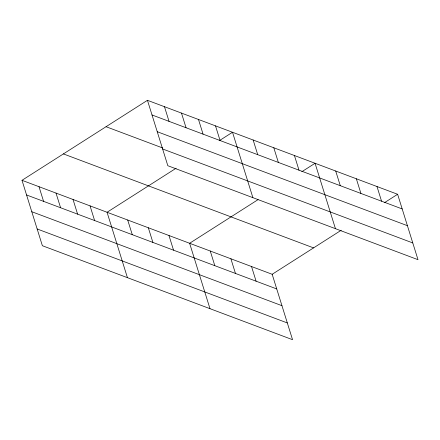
<?xml version="1.0" encoding="UTF-8"?>
<svg xmlns="http://www.w3.org/2000/svg" width="440" height="440" viewBox="0 0 440 440"><rect width="100%" height="100%" fill="white"/><g stroke="black" fill="none" stroke-linecap="round" stroke-linejoin="round"><path stroke-width="0.66" d="M22 180.312L272.173 274.285L292.545 339.691L42.372 245.718L22 180.312L147.455 100.309L397.628 194.282L418 259.688L167.827 165.715L147.455 100.309M176.127 168.218L107.058 212.262L127.43 277.668M219.291 140.696L232.518 132.258L252.885 197.665M258.11 199.601L189.613 243.276L209.985 308.677M301.846 171.705L315.073 163.273L335.445 228.679M272.173 274.285L341.242 230.241M384.406 202.719L397.628 194.282M152.026 114.967L402.193 208.945M157.239 131.714L407.413 225.687M106.057 126.709L162.762 148.011M162.613 148.968L412.786 242.941M63.399 153.912L313.572 247.885M26.565 194.97L276.738 288.943M31.779 211.717L281.952 305.69M37.158 228.971L287.326 322.944M376.992 186.532L381.557 201.19M356.351 178.778L360.916 193.435M335.709 171.028L340.28 185.686M294.432 155.518L298.997 170.176M273.796 147.769L278.361 162.426M253.154 140.013L257.719 154.671M215.507 125.873L220.072 140.531M251.532 266.536L256.096 281.193M198.495 119.482L203.06 134.139M230.896 258.781L235.461 273.438M181.484 113.091L186.049 127.749M210.254 251.026L214.819 265.689M164.472 106.7L169.037 121.358M168.977 235.521L173.541 250.179M148.335 227.772L152.9 242.429M127.699 220.017L132.264 234.674M90.046 205.871L94.611 220.528M73.035 199.48L77.6 214.143M56.023 193.094L60.588 207.752M39.012 186.703L43.577 201.361"/></g></svg>
